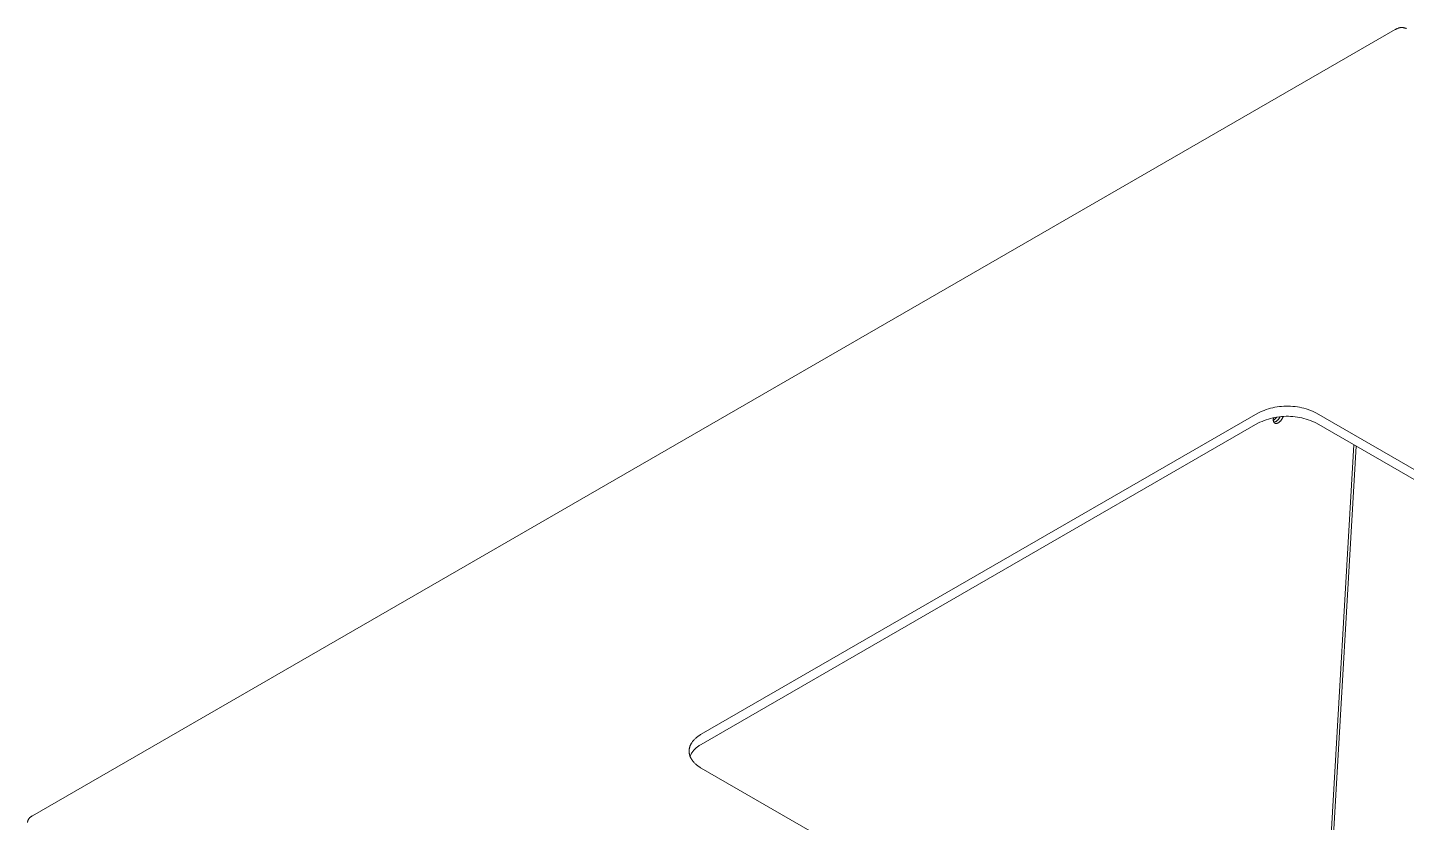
# Model space of a CAD drawing. Header units: inches. Extents: x 7 to 162, y -1 to 92.
# Drawn here: x 107.99 to 121.1, y 70.57 to 78.13 of the extents above; entities that cross this region are included whole.
import ezdxf

# ---------------------------------------------------------------- set-up
doc = ezdxf.new("R2010")
doc.units = ezdxf.units.IN
doc.layers.add('ZANO_R', color=7, linetype='Continuous', lineweight=0)

msp = doc.modelspace()

# ---------------------------------------------------------------- linework, layer by layer
at = {"layer": 'ZANO_R'}
for p, q in [((120.99601, 78.11591), (120.99922, 78.11781)), ((120.99922, 78.11781), (121.00249, 78.11959)), ((121.00249, 78.11959), (121.00583, 78.12126)), ((121.00583, 78.12126), (121.00922, 78.12281)), ((121.00922, 78.12281), (121.01266, 78.12425)), ((121.01266, 78.12425), (121.01615, 78.12556)), ((121.01615, 78.12556), (121.01969, 78.12675)), ((121.01969, 78.12675), (121.02326, 78.12782)), ((121.02326, 78.12782), (121.02687, 78.12876)), ((121.02687, 78.12876), (121.03051, 78.12957)), ((121.03051, 78.12957), (121.03417, 78.13026)), ((121.03417, 78.13026), (121.03786, 78.13082)), ((121.03786, 78.13082), (121.04156, 78.13125)), ((121.04156, 78.13125), (121.04528, 78.13155)), ((121.04528, 78.13155), (121.049, 78.13173)), ((121.049, 78.13173), (121.05273, 78.13177)), ((121.05273, 78.13177), (121.05646, 78.13168)), ((121.05646, 78.13168), (121.06018, 78.13146)), ((121.06018, 78.13146), (121.0639, 78.13112)), ((121.0639, 78.13112), (121.06759, 78.13064)), ((121.06759, 78.13064), (121.07127, 78.13004)), ((121.07127, 78.13004), (121.07493, 78.12931)), ((121.07493, 78.12931), (121.07856, 78.12845)), ((121.07856, 78.12845), (121.08216, 78.12746)), ((121.08216, 78.12746), (121.08572, 78.12635)), ((121.08572, 78.12635), (121.08924, 78.12512)), ((121.08924, 78.12512), (121.09271, 78.12377)), ((121.09271, 78.12377), (121.09614, 78.12229)), ((120.98979, 78.11179), (108.03555, 70.63569)), ((120.98979, 78.11179), (120.99286, 78.11391)), ((120.99286, 78.11391), (120.99601, 78.11591)), ((114.39291, 71.41068), (119.6849, 74.46477)), ((119.6849, 74.46477), (119.70416, 74.47412)), ((119.70416, 74.47412), (119.72373, 74.4828)), ((119.72373, 74.4828), (119.74359, 74.49078)), ((119.74359, 74.49078), (119.76372, 74.49807)), ((119.76372, 74.49807), (119.78409, 74.50466)), ((119.78409, 74.50466), (119.80468, 74.51054)), ((119.80468, 74.51054), (119.82545, 74.5157)), ((119.82545, 74.5157), (119.8464, 74.52013)), ((119.8464, 74.52013), (119.86748, 74.52383)), ((119.86748, 74.52383), (119.88869, 74.52679)), ((119.88869, 74.52679), (119.90998, 74.52902)), ((119.90998, 74.52902), (119.93133, 74.5305)), ((119.93133, 74.5305), (119.95273, 74.53125)), ((119.95273, 74.53125), (119.97414, 74.53124)), ((119.97414, 74.53124), (119.99553, 74.5305)), ((119.99553, 74.5305), (120.01689, 74.52901)), ((120.01689, 74.52901), (120.03818, 74.52677)), ((120.03818, 74.52677), (120.05938, 74.5238)), ((120.05938, 74.5238), (120.08047, 74.5201)), ((120.08047, 74.5201), (120.10141, 74.51566)), ((120.10141, 74.51566), (120.12219, 74.5105)), ((120.12219, 74.5105), (120.14277, 74.50462)), ((120.14277, 74.50462), (120.16314, 74.49803)), ((120.16314, 74.49803), (120.18326, 74.49073)), ((120.18326, 74.49073), (120.20312, 74.48274)), ((120.20312, 74.48274), (120.22269, 74.47406)), ((120.22269, 74.47406), (120.24195, 74.46471)), ((120.24195, 74.46471), (125.25542, 71.57018)), ((114.39289, 71.31419), (119.68488, 74.36828)), ((119.68488, 74.36828), (119.70414, 74.37763)), ((119.70414, 74.37763), (119.72371, 74.3863)), ((119.72371, 74.3863), (119.74358, 74.39429)), ((119.74358, 74.39429), (119.7637, 74.40158)), ((119.7637, 74.40158), (119.78407, 74.40817)), ((119.78407, 74.40817), (119.80466, 74.41404)), ((119.80466, 74.41404), (119.82544, 74.4192)), ((119.82544, 74.4192), (119.84638, 74.42363)), ((119.83038, 74.40143), (119.83045, 74.40404)), ((119.8304, 74.40019), (119.83038, 74.40143)), ((119.83043, 74.39895), (119.8304, 74.40019)), ((119.83049, 74.39771), (119.83043, 74.39895)), ((119.83045, 74.40404), (119.8306, 74.40665)), ((119.83058, 74.39649), (119.83049, 74.39771)), ((119.83055, 74.39689), (119.83322, 74.39837)), ((119.83069, 74.39527), (119.83058, 74.39649)), ((119.8306, 74.40665), (119.83083, 74.40925)), ((119.83083, 74.39405), (119.83069, 74.39527)), ((119.83083, 74.40925), (119.83115, 74.41185)), ((119.831, 74.39285), (119.83083, 74.39405)), ((119.8312, 74.39166), (119.831, 74.39285)), ((119.83115, 74.41185), (119.83155, 74.41444)), ((119.83142, 74.39048), (119.8312, 74.39166)), ((119.83167, 74.38931), (119.83142, 74.39048)), ((119.83155, 74.41444), (119.83204, 74.41701)), ((119.83195, 74.38816), (119.83167, 74.38931)), ((119.83226, 74.38703), (119.83195, 74.38816)), ((119.83204, 74.41701), (119.8326, 74.41956)), ((119.83261, 74.38591), (119.83226, 74.38703)), ((119.8326, 74.41956), (119.83325, 74.42209)), ((119.83298, 74.38482), (119.83261, 74.38591)), ((119.83338, 74.38374), (119.83298, 74.38482)), ((119.83322, 74.39837), (119.83585, 74.39994)), ((119.83381, 74.38269), (119.83338, 74.38374)), ((119.83427, 74.38166), (119.83381, 74.38269)), ((119.83476, 74.38065), (119.83427, 74.38166)), ((119.83501, 74.38016), (119.83476, 74.38065)), ((119.83528, 74.37967), (119.83501, 74.38016)), ((119.83555, 74.3792), (119.83528, 74.37967)), ((119.83537, 74.37951), (119.83688, 74.37961)), ((119.83583, 74.37872), (119.83555, 74.3792)), ((119.83612, 74.37826), (119.83583, 74.37872)), ((119.83585, 74.39994), (119.83842, 74.40159)), ((119.83641, 74.3778), (119.83612, 74.37826)), ((119.83671, 74.37735), (119.83641, 74.3778)), ((119.83702, 74.37691), (119.83671, 74.37735)), ((119.83688, 74.37961), (119.83839, 74.37976)), ((119.83734, 74.37647), (119.83702, 74.37691)), ((119.83766, 74.37605), (119.83734, 74.37647)), ((119.83799, 74.37563), (119.83766, 74.37605)), ((119.83833, 74.37522), (119.83799, 74.37563)), ((119.83867, 74.37482), (119.83833, 74.37522)), ((119.83839, 74.37976), (119.83989, 74.37995)), ((119.83842, 74.40159), (119.84093, 74.40333)), ((119.83903, 74.37442), (119.83867, 74.37482)), ((119.83939, 74.37404), (119.83903, 74.37442)), ((119.83975, 74.37366), (119.83939, 74.37404)), ((119.84012, 74.3733), (119.83975, 74.37366)), ((119.83989, 74.37995), (119.84138, 74.3802)), ((119.8405, 74.37294), (119.84012, 74.3733)), ((119.84089, 74.37259), (119.8405, 74.37294)), ((119.84128, 74.37225), (119.84089, 74.37259)), ((119.84093, 74.40333), (119.84339, 74.40516)), ((119.84168, 74.37192), (119.84128, 74.37225)), ((119.84138, 74.3802), (119.84287, 74.3805)), ((119.84209, 74.3716), (119.84168, 74.37192)), ((119.8425, 74.37129), (119.84209, 74.3716)), ((119.84292, 74.37098), (119.8425, 74.37129)), ((119.84287, 74.3805), (119.84434, 74.38085)), ((119.84335, 74.37069), (119.84292, 74.37098)), ((119.84378, 74.37041), (119.84335, 74.37069)), ((119.84339, 74.40516), (119.84578, 74.40706)), ((119.84422, 74.37014), (119.84378, 74.37041)), ((119.84466, 74.36987), (119.84422, 74.37014)), ((119.84434, 74.38085), (119.8458, 74.38125)), ((119.84511, 74.36962), (119.84466, 74.36987)), ((119.84556, 74.36938), (119.84511, 74.36962)), ((119.84602, 74.36915), (119.84556, 74.36938)), ((119.84578, 74.40706), (119.8481, 74.40905)), ((119.8458, 74.38125), (119.84725, 74.3817)), ((119.84649, 74.36892), (119.84602, 74.36915)), ((119.84638, 74.42363), (119.86747, 74.42733)), ((119.84696, 74.36871), (119.84649, 74.36892)), ((119.84744, 74.36851), (119.84696, 74.36871)), ((119.84725, 74.3817), (119.84868, 74.38219)), ((119.84792, 74.36832), (119.84744, 74.36851)), ((119.8484, 74.36814), (119.84792, 74.36832)), ((119.8481, 74.40905), (119.85036, 74.41111)), ((119.84889, 74.36797), (119.8484, 74.36814)), ((119.84868, 74.38219), (119.85009, 74.38274)), ((119.84939, 74.36781), (119.84889, 74.36797)), ((119.84989, 74.36766), (119.84939, 74.36781)), ((119.85039, 74.36752), (119.84989, 74.36766)), ((119.85009, 74.38274), (119.85149, 74.38333)), ((119.85036, 74.41111), (119.85255, 74.41325)), ((119.8509, 74.36739), (119.85039, 74.36752)), ((119.85142, 74.36727), (119.8509, 74.36739)), ((119.85193, 74.36716), (119.85142, 74.36727)), ((119.85149, 74.38333), (119.85286, 74.38397)), ((119.85245, 74.36706), (119.85193, 74.36716)), ((119.85298, 74.36698), (119.85245, 74.36706)), ((119.85255, 74.41325), (119.85466, 74.41546)), ((119.85286, 74.38397), (119.85421, 74.38465)), ((119.85351, 74.3669), (119.85298, 74.36698)), ((119.85404, 74.36683), (119.85351, 74.3669)), ((119.85457, 74.36678), (119.85404, 74.36683)), ((119.85421, 74.38465), (119.85554, 74.38538)), ((119.85511, 74.36673), (119.85457, 74.36678)), ((119.85466, 74.41546), (119.8567, 74.41774)), ((119.85565, 74.36669), (119.85511, 74.36673)), ((119.85554, 74.38538), (119.85684, 74.38615)), ((119.85619, 74.36667), (119.85565, 74.36669)), ((119.85674, 74.36665), (119.85619, 74.36667)), ((119.8567, 74.41774), (119.85865, 74.42008)), ((119.85729, 74.36665), (119.85674, 74.36665)), ((119.85684, 74.38615), (119.85983, 74.38812)), ((119.85784, 74.36665), (119.85729, 74.36665)), ((119.85839, 74.36666), (119.85784, 74.36665)), ((119.85895, 74.36669), (119.85839, 74.36666)), ((119.85865, 74.42008), (119.86053, 74.4225)), ((119.86006, 74.36677), (119.85895, 74.36669)), ((119.85983, 74.38812), (119.86274, 74.39019)), ((119.86118, 74.36688), (119.86006, 74.36677)), ((119.86053, 74.4225), (119.86233, 74.42497)), ((119.86231, 74.36704), (119.86118, 74.36688)), ((119.86344, 74.36723), (119.86231, 74.36704)), ((119.86233, 74.42497), (119.86404, 74.4275)), ((119.86274, 74.39019), (119.86558, 74.39236)), ((119.86458, 74.36745), (119.86344, 74.36723)), ((119.86571, 74.36772), (119.86458, 74.36745)), ((119.86558, 74.39236), (119.86835, 74.39462)), ((119.86685, 74.36802), (119.86571, 74.36772)), ((119.86799, 74.36835), (119.86685, 74.36802)), ((119.86747, 74.42733), (119.88867, 74.4303)), ((119.86912, 74.36871), (119.86799, 74.36835)), ((119.86835, 74.39462), (119.87104, 74.39698)), ((119.87026, 74.36911), (119.86912, 74.36871)), ((119.87139, 74.36953), (119.87026, 74.36911)), ((119.87104, 74.39698), (119.87364, 74.39943)), ((119.87251, 74.36999), (119.87139, 74.36953)), ((119.87363, 74.37048), (119.87251, 74.36999)), ((119.87475, 74.37099), (119.87363, 74.37048)), ((119.87364, 74.39943), (119.87616, 74.40197)), ((119.87585, 74.37153), (119.87475, 74.37099)), ((119.87695, 74.37209), (119.87585, 74.37153)), ((119.87616, 74.40197), (119.87858, 74.40459)), ((119.87804, 74.37268), (119.87695, 74.37209)), ((119.87913, 74.37329), (119.87804, 74.37268)), ((119.87858, 74.40459), (119.88092, 74.4073)), ((119.88216, 74.37533), (119.87913, 74.37329)), ((119.88092, 74.4073), (119.88316, 74.41008)), ((119.88513, 74.37748), (119.88216, 74.37533)), ((119.88316, 74.41008), (119.8853, 74.41294)), ((119.88802, 74.37973), (119.88513, 74.37748)), ((119.8853, 74.41294), (119.88735, 74.41587)), ((119.88735, 74.41587), (119.88929, 74.41888)), ((119.89084, 74.38207), (119.88802, 74.37973)), ((119.88867, 74.4303), (119.90996, 74.43252)), ((119.88929, 74.41888), (119.89113, 74.42194)), ((119.89357, 74.38451), (119.89084, 74.38207)), ((119.89113, 74.42194), (119.89285, 74.42507)), ((119.89285, 74.42507), (119.89448, 74.42826)), ((119.89622, 74.38704), (119.89357, 74.38451)), ((119.89448, 74.42826), (119.89599, 74.4315)), ((119.89878, 74.38965), (119.89622, 74.38704)), ((119.90126, 74.39235), (119.89878, 74.38965)), ((119.90363, 74.39514), (119.90126, 74.39235)), ((119.90592, 74.398), (119.90363, 74.39514)), ((119.9081, 74.40094), (119.90592, 74.398)), ((119.91019, 74.40395), (119.9081, 74.40094)), ((119.90996, 74.43252), (119.93132, 74.43401)), ((119.91217, 74.40703), (119.91019, 74.40395)), ((119.91405, 74.41018), (119.91217, 74.40703)), ((119.91581, 74.41338), (119.91405, 74.41018)), ((119.91747, 74.41665), (119.91581, 74.41338)), ((119.91902, 74.41997), (119.91747, 74.41665)), ((119.92045, 74.42334), (119.91902, 74.41997)), ((119.92177, 74.42675), (119.92045, 74.42334)), ((119.92298, 74.43021), (119.92177, 74.42675)), ((119.92406, 74.43371), (119.92298, 74.43021)), ((119.93132, 74.43401), (119.95271, 74.43475)), ((119.95271, 74.43475), (119.97412, 74.43475)), ((119.97412, 74.43475), (119.99552, 74.434)), ((119.99552, 74.434), (120.01687, 74.43251)), ((120.01687, 74.43251), (120.03816, 74.43028)), ((120.03816, 74.43028), (120.05936, 74.42731)), ((120.05936, 74.42731), (120.08045, 74.4236)), ((120.08045, 74.4236), (120.10139, 74.41917)), ((120.10139, 74.41917), (120.12217, 74.41401)), ((120.12217, 74.41401), (120.14275, 74.40813)), ((120.14275, 74.40813), (120.16312, 74.40153)), ((120.16312, 74.40153), (120.18325, 74.39424)), ((120.18325, 74.39424), (120.20311, 74.38625)), ((120.20311, 74.38625), (120.22268, 74.37757)), ((120.22268, 74.37757), (120.24193, 74.36822)), ((120.24193, 74.36822), (125.2554, 71.47369)), ((120.25793, 68.3645), (120.59722, 74.16309)), ((120.28026, 68.37739), (120.61809, 74.15104)), ((114.28696, 71.29935), (114.28809, 71.30219)), ((114.28809, 71.30219), (114.28927, 71.30501)), ((114.28927, 71.30501), (114.29052, 71.30781)), ((114.29052, 71.30781), (114.29183, 71.3106)), ((114.29183, 71.3106), (114.29319, 71.31338)), ((114.29319, 71.31338), (114.29461, 71.31614)), ((114.29461, 71.31614), (114.2961, 71.31889)), ((114.2961, 71.31889), (114.29763, 71.32162)), ((114.29763, 71.32162), (114.29923, 71.32433)), ((114.29923, 71.32433), (114.30088, 71.32703)), ((114.30088, 71.32703), (114.30259, 71.3297)), ((114.30259, 71.3297), (114.30616, 71.335)), ((114.30616, 71.335), (114.30994, 71.34022)), ((114.30994, 71.34022), (114.31392, 71.34536)), ((114.31392, 71.34536), (114.3181, 71.35041)), ((114.3181, 71.35041), (114.32247, 71.35537)), ((114.32247, 71.35537), (114.32702, 71.36024)), ((114.32702, 71.36024), (114.33174, 71.36502)), ((114.33174, 71.36502), (114.33663, 71.3697)), ((114.33663, 71.3697), (114.34168, 71.37427)), ((114.34168, 71.37427), (114.34687, 71.37875)), ((114.34687, 71.37875), (114.35221, 71.38312)), ((114.35221, 71.38312), (114.35769, 71.38738)), ((114.35769, 71.38738), (114.36329, 71.39154)), ((114.36329, 71.39154), (114.36901, 71.39559)), ((114.36588, 71.2979), (114.37242, 71.30232)), ((114.36901, 71.39559), (114.37483, 71.39953)), ((114.37242, 71.30232), (114.37911, 71.3065)), ((114.37483, 71.39953), (114.38077, 71.40336)), ((114.37911, 71.3065), (114.38593, 71.31046)), ((114.38077, 71.40336), (114.38679, 71.40707)), ((114.38593, 71.31046), (114.39289, 71.31419)), ((114.38679, 71.40707), (114.39291, 71.41068)), ((114.27754, 71.24992), (114.27757, 71.25286)), ((114.27757, 71.24698), (114.27754, 71.24992)), ((114.27757, 71.25286), (114.27767, 71.25581)), ((114.27767, 71.24404), (114.27757, 71.24698)), ((114.27767, 71.25581), (114.27783, 71.25875)), ((114.27783, 71.24109), (114.27767, 71.24404)), ((114.27783, 71.25875), (114.27806, 71.26168)), ((114.27806, 71.23816), (114.27783, 71.24109)), ((114.27806, 71.26168), (114.27836, 71.26462)), ((114.27836, 71.23522), (114.27806, 71.23816)), ((114.27836, 71.26462), (114.27872, 71.26755)), ((114.27872, 71.23229), (114.27836, 71.23522)), ((114.27872, 71.26755), (114.27915, 71.27048)), ((114.27915, 71.22936), (114.27872, 71.23229)), ((114.27915, 71.27048), (114.27964, 71.2734)), ((114.27964, 71.22644), (114.27915, 71.22936)), ((114.27964, 71.2734), (114.2802, 71.27632)), ((114.2802, 71.22352), (114.27964, 71.22644)), ((114.2802, 71.27632), (114.28082, 71.27923)), ((114.28082, 71.22061), (114.2802, 71.22352)), ((114.28082, 71.27923), (114.28151, 71.28213)), ((114.28151, 71.21771), (114.28082, 71.22061)), ((114.28151, 71.28213), (114.28226, 71.28503)), ((114.28226, 71.21481), (114.28151, 71.21771)), ((114.28226, 71.28503), (114.28307, 71.28791)), ((114.28307, 71.21193), (114.28226, 71.21481)), ((114.28307, 71.28791), (114.28395, 71.29079)), ((114.28395, 71.20905), (114.28307, 71.21193)), ((114.28395, 71.29079), (114.28489, 71.29365)), ((114.28489, 71.20619), (114.28395, 71.20905)), ((114.28489, 71.29365), (114.28589, 71.29651)), ((114.28589, 71.20333), (114.28489, 71.20619)), ((114.28589, 71.29651), (114.28696, 71.29935)), ((114.28696, 71.20048), (114.28589, 71.20333)), ((114.2865, 71.20169), (114.28983, 71.20885)), ((114.28809, 71.19765), (114.28696, 71.20048)), ((114.28927, 71.19483), (114.28809, 71.19765)), ((114.29052, 71.19203), (114.28927, 71.19483)), ((114.28983, 71.20885), (114.2934, 71.21588)), ((114.29183, 71.18923), (114.29052, 71.19203)), ((114.29319, 71.18646), (114.29183, 71.18923)), ((114.29461, 71.18369), (114.29319, 71.18646)), ((114.2934, 71.21588), (114.29721, 71.2228)), ((114.2961, 71.18095), (114.29461, 71.18369)), ((114.29763, 71.17822), (114.2961, 71.18095)), ((114.29721, 71.2228), (114.30125, 71.22957)), ((114.29923, 71.1755), (114.29763, 71.17822)), ((114.30088, 71.17281), (114.29923, 71.1755)), ((114.30259, 71.17013), (114.30088, 71.17281)), ((114.30125, 71.22957), (114.30552, 71.23621)), ((114.30616, 71.16483), (114.30259, 71.17013)), ((114.30552, 71.23621), (114.31001, 71.2427)), ((114.31001, 71.2427), (114.31472, 71.24904)), ((114.31472, 71.24904), (114.31963, 71.25521)), ((114.31963, 71.25521), (114.32476, 71.26121)), ((114.32476, 71.26121), (114.33008, 71.26703)), ((114.33008, 71.26703), (114.3356, 71.27267)), ((114.3356, 71.27267), (114.34131, 71.27812)), ((114.34131, 71.27812), (114.34719, 71.28338)), ((114.34719, 71.28338), (114.35326, 71.28843)), ((114.35326, 71.28843), (114.35949, 71.29327)), ((114.35949, 71.29327), (114.36588, 71.2979)), ((114.30994, 71.15961), (114.30616, 71.16483)), ((114.31392, 71.15447), (114.30994, 71.15961)), ((114.3181, 71.14942), (114.31392, 71.15447)), ((114.32247, 71.14446), (114.3181, 71.14942)), ((114.32702, 71.13958), (114.32247, 71.14446)), ((114.33174, 71.13481), (114.32702, 71.13958)), ((114.33663, 71.13013), (114.33174, 71.13481)), ((114.34168, 71.12555), (114.33663, 71.13013)), ((114.34687, 71.12108), (114.34168, 71.12555)), ((114.35221, 71.11671), (114.34687, 71.12108)), ((114.35769, 71.11244), (114.35221, 71.11671)), ((114.36329, 71.10828), (114.35769, 71.11244)), ((114.36901, 71.10423), (114.36329, 71.10828)), ((114.37483, 71.10029), (114.36901, 71.10423)), ((114.38077, 71.09646), (114.37483, 71.10029)), ((114.38679, 71.09274), (114.38077, 71.09646)), ((114.39291, 71.08913), (114.38679, 71.09274)), ((115.59057, 70.39766), (114.39291, 71.08913)), ((107.98942, 70.57256), (107.9894, 70.57139)), ((107.98946, 70.57374), (107.98942, 70.57256)), ((107.98952, 70.57492), (107.98946, 70.57374)), ((107.98961, 70.57609), (107.98952, 70.57492)), ((107.98973, 70.57727), (107.98961, 70.57609)), ((107.98988, 70.57844), (107.98973, 70.57727)), ((107.99005, 70.57961), (107.98988, 70.57844)), ((107.99024, 70.58078), (107.99005, 70.57961)), ((107.99047, 70.58194), (107.99024, 70.58078)), ((107.99072, 70.58311), (107.99047, 70.58194)), ((107.99099, 70.58427), (107.99072, 70.58311)), ((107.99129, 70.58543), (107.99099, 70.58427)), ((107.99162, 70.58658), (107.99129, 70.58543)), ((107.99197, 70.58773), (107.99162, 70.58658)), ((107.99234, 70.58888), (107.99197, 70.58773)), ((107.99275, 70.59002), (107.99234, 70.58888)), ((107.99317, 70.59116), (107.99275, 70.59002)), ((107.99362, 70.59229), (107.99317, 70.59116)), ((107.9941, 70.59342), (107.99362, 70.59229)), ((107.9946, 70.59454), (107.9941, 70.59342)), ((107.99512, 70.59566), (107.9946, 70.59454)), ((107.99566, 70.59677), (107.99512, 70.59566)), ((107.99623, 70.59787), (107.99566, 70.59677)), ((107.99683, 70.59897), (107.99623, 70.59787)), ((107.99744, 70.60006), (107.99683, 70.59897)), ((107.99808, 70.60115), (107.99744, 70.60006)), ((107.99874, 70.60223), (107.99808, 70.60115)), ((107.99942, 70.6033), (107.99874, 70.60223)), ((108.00085, 70.60542), (107.99942, 70.6033)), ((108.00236, 70.60751), (108.00085, 70.60542)), ((108.00396, 70.60956), (108.00236, 70.60751)), ((108.00563, 70.61158), (108.00396, 70.60956)), ((108.00738, 70.61357), (108.00563, 70.61158)), ((108.0092, 70.61552), (108.00738, 70.61357)), ((108.01108, 70.61743), (108.0092, 70.61552)), ((108.01304, 70.6193), (108.01108, 70.61743)), ((108.01506, 70.62113), (108.01304, 70.6193)), ((108.01714, 70.62292), (108.01506, 70.62113)), ((108.01927, 70.62466), (108.01714, 70.62292)), ((108.02146, 70.62637), (108.01927, 70.62466)), ((108.0237, 70.62803), (108.02146, 70.62637)), ((108.02599, 70.62965), (108.0237, 70.62803)), ((108.02832, 70.63123), (108.02599, 70.62965)), ((108.03069, 70.63276), (108.02832, 70.63123)), ((108.0331, 70.63425), (108.03069, 70.63276)), ((108.03555, 70.63569), (108.0331, 70.63425))]:
    msp.add_line(p, q, dxfattribs=at)

doc.saveas('drawing.dxf')
